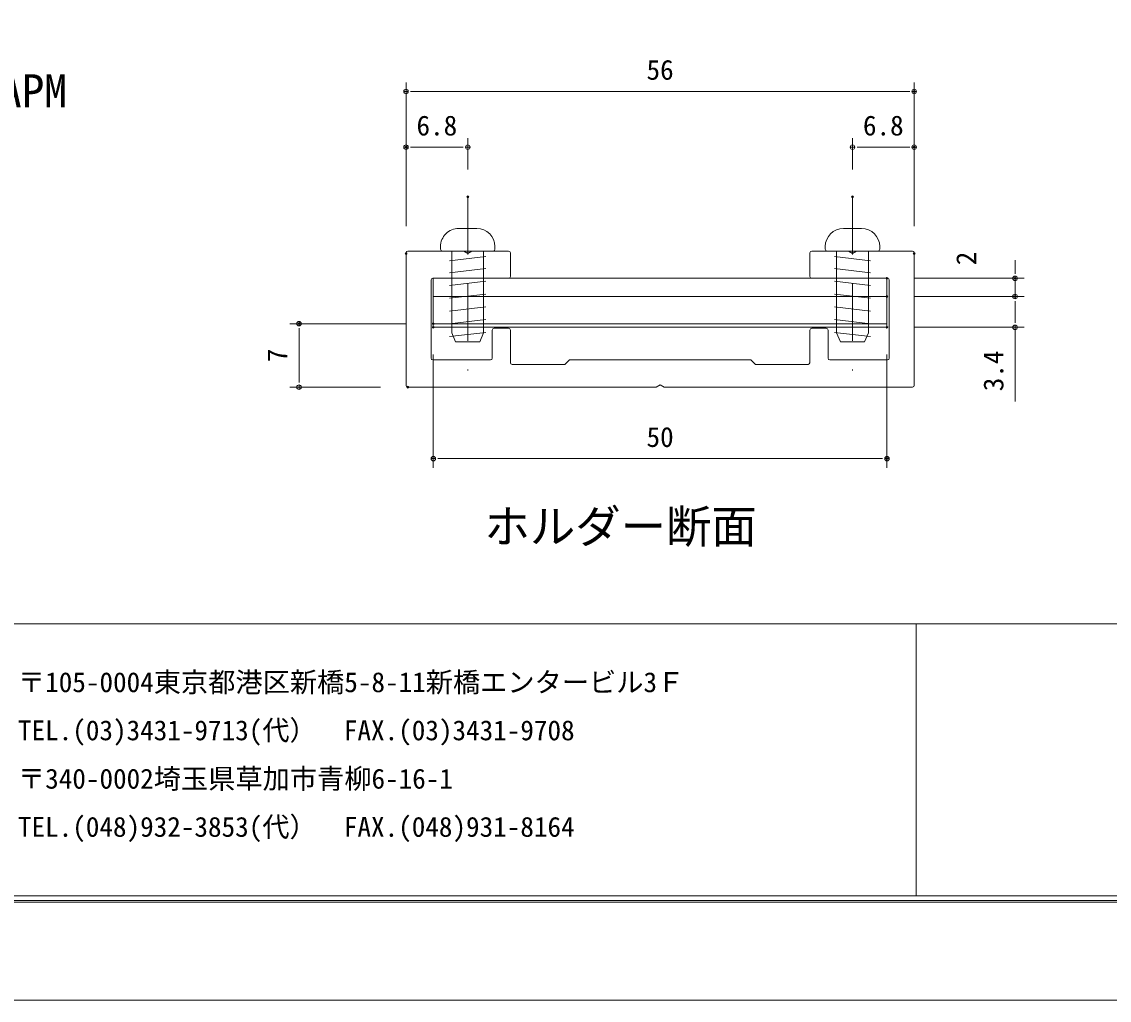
# Model space of a CAD drawing. Units: millimetres on the paper. Extents: x -210 to 210, y -148 to 148.
# Drawn here: x -59.1 to 60.8, y -148.5 to -40.7 of the extents above; entities that cross this region are included whole.
import ezdxf
from ezdxf.enums import TextEntityAlignment as Align

# ---------------------------------------------------------------- set-up
doc = ezdxf.new("R2010")
doc.units = ezdxf.units.MM
doc.header["$PDMODE"] = 32
doc.header["$PDSIZE"] = 0.2
doc.linetypes.add('USER1', pattern=[9.525, 6.35, -3.175])
for name, color, linetype, lineweight in [('0-0_0', 7, 'Continuous', 9), ('0-1_1-1図枠', 3, 'Continuous', 18), ('0-3_2-1寸法', 7, 'Continuous', 9), ('0-4_Defpoints', 7, 'Continuous', 9), ('0-F_41_U+FF71_U+FF99_U+FF90', 4, 'Continuous', 18), ('1-1_笠木', 3, 'Continuous', 18), ('1-2_6_U+FF8A_U+FF6F_U+FF81_U+FF9D_U+FF78_U+FF9E', 4, 'Continuous', 18), ('1-3_51破線_U+FF71_U+FF99_U+FF90', 3, 'USER1', 18)]:
    doc.layers.add(name, color=color, linetype=linetype, lineweight=lineweight)
doc.layers.add('0-2_1-2図名', color=7, linetype='Continuous')
doc.layers.add('1-8_MOJI', color=7, linetype='Continuous')
doc.styles.add('ＭＳ ゴシック', font='')
doc.styles.get('ＭＳ ゴシック').set_extended_font_data('MS Gothic')

# ---------------------------------------------------------------- blocks, each defined once
blk = doc.blocks.new('_Dot')
at = {"layer": '0-0_0'}
for p, q in [((-0.5, 0), (-1, 0)), ((0.25, 0), (-0.25, 0))]:
    blk.add_line(p, q, dxfattribs=at)
blk.add_circle((0, 0), 0.25, dxfattribs=at)
blk = doc.blocks.new('D6')
at = {"layer": '0-3_2-1寸法'}
for p, q in [((193.275, 85.316), (193.275, 95.029)), ((200.075, 91.564), (200.075, 95.029)), ((199.075, 94.029), (194.275, 94.029))]:
    blk.add_line(p, q, dxfattribs=at)
at = {"layer": '0-4_Defpoints'}
for p in [(193.275, 94.029), (200.075, 88.564), (193.275, 82.316)]:
    blk.add_point(p, dxfattribs=at)
at = {"layer": '0-3_2-1寸法', "rotation": 180}
blk.add_blockref('_Dot', (193.275, 94.029), dxfattribs=at)
at = {"layer": '0-3_2-1寸法'}
blk.add_blockref('_Dot', (200.075, 94.029), dxfattribs=at)
at = {"layer": '0-3_2-1寸法', "style": 'ＭＳ ゴシック'}
blk.add_text('6.8', height=2.199, dxfattribs=at).set_placement((194.425, 94.654), align=Align.BOTTOM_LEFT)
blk = doc.blocks.new('D7')
at = {"layer": '0-3_2-1寸法'}
for p, q in [((193.275, 85.316), (193.275, 101.17)), ((249.275, 85.316), (249.275, 101.17)), ((194.275, 100.17), (248.275, 100.17))]:
    blk.add_line(p, q, dxfattribs=at)
at = {"layer": '0-4_Defpoints'}
for p in [(249.275, 100.17), (193.275, 82.316), (249.275, 82.316)]:
    blk.add_point(p, dxfattribs=at)
at = {"layer": '0-3_2-1寸法', "rotation": 180}
blk.add_blockref('_Dot', (193.275, 100.17), dxfattribs=at)
at = {"layer": '0-3_2-1寸法'}
blk.add_blockref('_Dot', (249.275, 100.17), dxfattribs=at)
at = {"layer": '0-3_2-1寸法', "style": 'ＭＳ ゴシック'}
blk.add_text('56', height=2.199, dxfattribs=at).set_placement((219.775, 100.795), align=Align.BOTTOM_LEFT)
blk = doc.blocks.new('D19')
at = {"layer": '0-3_2-1寸法'}
for p, q in [((196.275, 71.171), (196.275, 58.697)), ((246.275, 71.171), (246.275, 58.697)), ((197.275, 59.697), (245.275, 59.697))]:
    blk.add_line(p, q, dxfattribs=at)
at = {"layer": '0-4_Defpoints'}
for p in [(196.275, 74.171), (246.275, 74.171), (246.275, 59.697)]:
    blk.add_point(p, dxfattribs=at)
at = {"layer": '0-3_2-1寸法', "rotation": 180}
blk.add_blockref('_Dot', (196.275, 59.697), dxfattribs=at)
at = {"layer": '0-3_2-1寸法'}
blk.add_blockref('_Dot', (246.275, 59.697), dxfattribs=at)
at = {"layer": '0-3_2-1寸法', "style": 'ＭＳ ゴシック'}
blk.add_text('50', height=2.199, dxfattribs=at).set_placement((219.775, 60.322), align=Align.BOTTOM_LEFT)
blk = doc.blocks.new('D20')
at = {"layer": '0-3_2-1寸法'}
for p, q in [((260.39, 80.571), (260.39, 81.571)), ((249.275, 79.571), (261.39, 79.571)), ((260.39, 77.571), (260.39, 79.571)), ((249.275, 77.571), (261.39, 77.571)), ((260.39, 76.571), (260.39, 75.571))]:
    blk.add_line(p, q, dxfattribs=at)
at = {"layer": '0-4_Defpoints'}
for p in [(246.275, 79.571), (260.39, 79.571), (246.275, 77.571)]:
    blk.add_point(p, dxfattribs=at)
at = {"layer": '0-3_2-1寸法'}
for p, rotation in [((260.39, 79.571), 270), ((260.39, 77.571), 90)]:
    blk.add_blockref('_Dot', p, dxfattribs=dict(at, rotation=rotation))
at = {"layer": '0-3_2-1寸法', "style": 'ＭＳ ゴシック'}
blk.add_text('2', height=2.199, rotation=90, dxfattribs=at).set_placement((256.765, 81.01), align=Align.BOTTOM_LEFT)
blk = doc.blocks.new('D21')
at = {"layer": '0-3_2-1寸法'}
for p, q in [((249.275, 77.571), (261.39, 77.571)), ((260.39, 75.171), (260.39, 76.571)), ((249.275, 74.171), (261.39, 74.171)), ((260.39, 65.977), (260.39, 74.171))]:
    blk.add_line(p, q, dxfattribs=at)
at = {"layer": '0-4_Defpoints'}
for p in [(246.275, 77.571), (260.39, 77.571), (246.275, 74.171)]:
    blk.add_point(p, dxfattribs=at)
at = {"layer": '0-3_2-1寸法'}
for p, rotation in [((260.39, 77.571), 90), ((260.39, 74.171), 270)]:
    blk.add_blockref('_Dot', p, dxfattribs=dict(at, rotation=rotation))
at = {"layer": '0-3_2-1寸法', "style": 'ＭＳ ゴシック'}
blk.add_text('3.4', height=2.199, rotation=90, dxfattribs=at).set_placement((259.765, 67.123), align=Align.BOTTOM_LEFT)
blk = doc.blocks.new('A$C43F735A4')
at = {"layer": '1-2_6_U+FF8A_U+FF6F_U+FF81_U+FF9D_U+FF78_U+FF9E'}
for p, q in [((1.25, 14.993), (1.664, 15.993)), ((4.336, 15.993), (1.664, 15.993)), ((4.75, 14.993), (4.336, 15.993)), ((5, 15.421), (1, 14.952)), ((1.25, 5.993), (1.25, 14.993)), ((4.75, 5.993), (4.75, 14.993)), ((5, 14.011), (1, 13.542)), ((5, 12.602), (1, 12.132)), ((5, 11.192), (1, 10.723)), ((5, 9.782), (1, 9.313)), ((5, 8.373), (1, 7.904)), ((5.8, 5.993), (0.2, 5.993)), ((5, 7.055), (1, 6.586)), ((0, 5.493), (0, 5.793)), ((6, 5.493), (6, 5.793)), ((4, 3.493), (2, 3.493))]:
    blk.add_line(p, q, dxfattribs=at)
for centre, radius, start, end in [((0.2, 5.793), 0.2, 90, 180), ((5.8, 5.793), 0.2, 0, 90), ((2, 5.493), 2, 180, 270), ((4, 5.493), 2, 270, 0)]:
    blk.add_arc(centre, radius, start, end, dxfattribs=at)
at = {"layer": '1-3_51破線_U+FF71_U+FF99_U+FF90'}
blk.add_line((3, 0), (3, 19.154), dxfattribs=at)
blk = doc.blocks.new('D28')
at = {"layer": '0-3_2-1寸法'}
for p, q in [((242.475, 91.564), (242.475, 95.029)), ((249.275, 85.316), (249.275, 95.029)), ((243.475, 94.029), (248.275, 94.029))]:
    blk.add_line(p, q, dxfattribs=at)
at = {"layer": '0-4_Defpoints'}
for p in [(249.275, 94.029), (242.475, 88.564), (249.275, 82.316)]:
    blk.add_point(p, dxfattribs=at)
at = {"layer": '0-3_2-1寸法', "rotation": 180}
blk.add_blockref('_Dot', (242.475, 94.029), dxfattribs=at)
at = {"layer": '0-3_2-1寸法'}
blk.add_blockref('_Dot', (249.275, 94.029), dxfattribs=at)
at = {"layer": '0-3_2-1寸法', "style": 'ＭＳ ゴシック'}
blk.add_text('6.8', height=2.199, dxfattribs=at).set_placement((243.625, 94.654), align=Align.BOTTOM_LEFT)
blk = doc.blocks.new('D29')
at = {"layer": '0-3_2-1寸法'}
for p, q in [((193.275, 74.571), (180.482, 74.571)), ((181.482, 68.571), (181.482, 73.571)), ((190.475, 67.571), (180.482, 67.571))]:
    blk.add_line(p, q, dxfattribs=at)
at = {"layer": '0-4_Defpoints'}
for p in [(181.482, 74.571), (196.275, 74.571), (193.475, 67.571)]:
    blk.add_point(p, dxfattribs=at)
at = {"layer": '0-3_2-1寸法'}
for p, rotation in [((181.482, 74.571), 90), ((181.482, 67.571), 270)]:
    blk.add_blockref('_Dot', p, dxfattribs=dict(at, rotation=rotation))
at = {"layer": '0-3_2-1寸法', "style": 'ＭＳ ゴシック'}
blk.add_text('7', height=2.199, rotation=90, dxfattribs=at).set_placement((180.857, 70.321), align=Align.BOTTOM_LEFT)

msp = doc.modelspace()

# ---------------------------------------------------------------- linework, layer by layer
at = {"layer": '0-1_1-1図枠'}
for p, q in [((-199.5, -107), (199.5, -107)), ((39.5, -107), (39.5, -137)), ((-200, -137.5), (200, -137.5)), ((-199.5, -137), (199.5, -137))]:
    msp.add_line(p, q, dxfattribs=at)
at = {"layer": '0-4_Defpoints'}
msp.add_line((-200.2, -137.7), (200.2, -137.7), dxfattribs=at)
msp.add_line((-200.2, -137.7), (200.2, -137.7), dxfattribs=at)
msp.add_lwpolyline([(-210, -148.5), (-210, 148.5), (210, 148.5), (210, -148.5)], close=True, dxfattribs=at)
at = {"layer": '0-F_41_U+FF71_U+FF99_U+FF90'}
msp.add_line((36.27, -73.929), (-13.73, -73.929), dxfattribs=at)
for points in [[(-13.73, -70.929), (36.27, -70.929), (36.27, -68.929), (-13.73, -68.929)], [(-13.73, -74.329), (36.27, -74.329), (36.27, -70.929), (-13.73, -70.929)]]:
    msp.add_lwpolyline(points, close=True, dxfattribs=at)
at = {"layer": '1-1_笠木'}
for p, q in [((-16.73, -66.129), (-16.73, -80.729)), ((-10.371, -65.929), (-16.53, -65.929)), ((-5.23, -68.729), (-5.23, -66.129)), ((27.77, -66.129), (27.77, -68.729)), ((39.27, -80.729), (39.27, -66.129)), ((-13.98, -77.729), (-13.98, -69.129)), ((-13.78, -68.929), (-5.43, -68.929)), ((27.97, -68.929), (36.32, -68.929)), ((36.52, -69.129), (36.52, -77.729)), ((-7.23, -74.629), (-7.23, -77.729)), ((-5.43, -74.429), (-7.03, -74.429)), ((-5.23, -78.229), (-5.23, -74.629)), ((27.77, -74.629), (27.77, -78.229)), ((29.57, -74.429), (27.97, -74.429)), ((29.77, -77.729), (29.77, -74.629)), ((-7.43, -77.929), (-13.78, -77.929)), ((36.32, -77.929), (29.97, -77.929))]:
    msp.add_line(p, q, dxfattribs=at)
for points in [[(-5.43, -65.929), (-9.489, -65.929), (-9.93, -66.184), (-10.371, -65.929)], [(39.07, -65.929), (32.911, -65.929), (32.47, -66.184), (32.029, -65.929), (27.97, -65.929)], [(27.57, -78.429), (21.77, -78.429), (21.27, -77.929), (1.27, -77.929), (0.77, -78.429), (-5.03, -78.429)], [(-16.53, -80.929), (10.829, -80.929), (11.27, -80.675), (11.711, -80.929), (39.07, -80.929)]]:
    msp.add_lwpolyline(points, dxfattribs=at)
for centre, start, end in [((-16.53, -66.129), 90, 180), ((-5.43, -66.129), 360, 90), ((27.97, -66.129), 90, 180), ((39.07, -66.129), 0, 90), ((-13.78, -69.129), 90, 180), ((-5.43, -68.729), 270, 0), ((27.97, -68.729), 180, 270), ((36.32, -69.129), 360, 90), ((-7.03, -74.629), 90, 180), ((-5.43, -74.629), 360, 90), ((27.97, -74.629), 90, 180), ((29.57, -74.629), 360, 90), ((-13.78, -77.729), 180, 270), ((-7.43, -77.729), 270, 0), ((29.97, -77.729), 180, 270), ((36.32, -77.729), 270, 0), ((-5.03, -78.229), 180, 270), ((27.57, -78.229), 270, 0), ((-16.53, -80.729), 180, 270), ((39.07, -80.729), 270, 360)]:
    msp.add_arc(centre, 0.2, start, end, dxfattribs=at)

# ---------------------------------------------------------------- block references
at = {"layer": '0-3_2-1寸法'}
for name in ['D7', 'D6', 'D28', 'D20', 'D21', 'D29', 'D19']:
    msp.add_blockref(name, (-210.005, -148.501), dxfattribs=at)
at = {"layer": '1-8_MOJI', "rotation": 180}
msp.add_blockref('A$C43F735A4', (-6.93, -59.937), dxfattribs=at)
at = {"layer": '1-8_MOJI', "xscale": -1, "rotation": 180}
msp.add_blockref('A$C43F735A4', (29.47, -59.937), dxfattribs=at)

# ---------------------------------------------------------------- texts
at = {"layer": '0-0_0', "style": 'ＭＳ ゴシック'}
for s, p in [('ユーティリティ笠木 APM', (-109.081, -51.198)), ('ホルダー断面', (-8.086, -99.205))]:
    msp.add_text(s, height=3.666, dxfattribs=at).set_placement(p, align=Align.BOTTOM_LEFT)
at = {"layer": '0-2_1-2図名', "style": 'ＭＳ ゴシック'}
for s, p in [('〒105-0004東京都港区新橋5-8-11新橋エンタービル3Ｆ', (-59.5, -115.203)), ('TEL.(03)3431-9713(代）  FAX.(03)3431-9708', (-59.5, -120.507)), ('〒340-0002埼玉県草加市青柳6-16-1', (-59.5, -125.839)), ('TEL.(048)932-3853(代）  FAX.(048)931-8164', (-59.5, -131.143))]:
    msp.add_text(s, height=2.199, dxfattribs=at).set_placement(p, align=Align.BOTTOM_LEFT)

doc.saveas('drawing.dxf')
